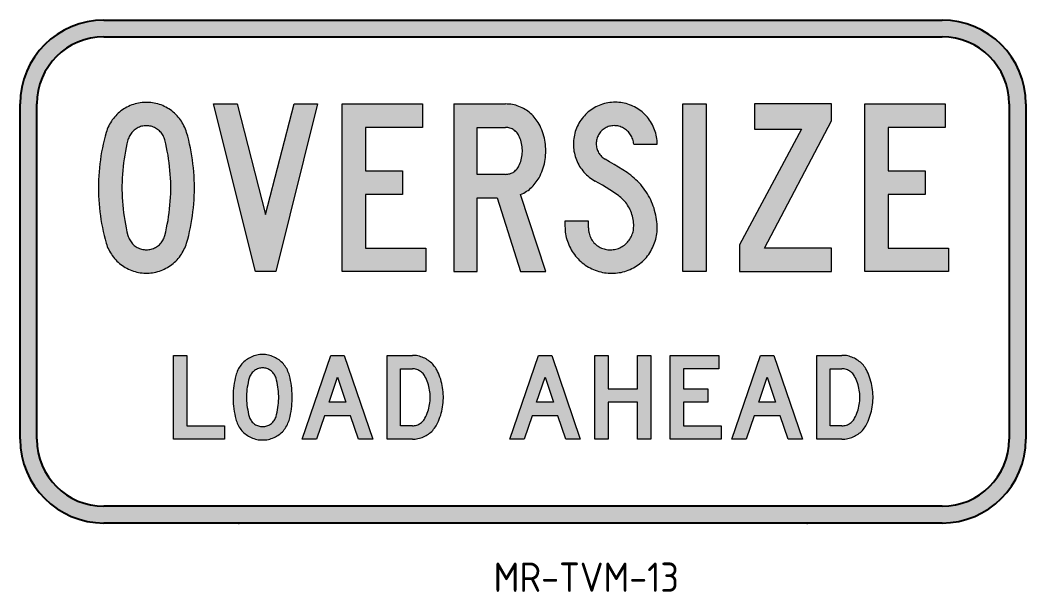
# Model space of a CAD drawing. Extents: x 121 to 241, y 126 to 194.
import ezdxf

# ---------------------------------------------------------------- set-up
doc = ezdxf.new("R2010")
doc.units = 0
doc.header["$LTSCALE"] = 12
doc.header["$MEASUREMENT"] = 0
doc.header["$PDSIZE"] = 4
doc.layers.get('0').update_dxf_attribs({"linetype": 'CONTINUOUS'})
for name, color, linetype in [('L25', 1, 'CONTINUOUS'), ('L35', 3, 'CONTINUOUS'), ('T25', 1, 'CONTINUOUS')]:
    doc.layers.add(name, color=color, linetype=linetype)
doc.styles.add('ISO', font='iso')

msp = doc.modelspace()

# ---------------------------------------------------------------- hatches: boundary and pattern name
at = {"layer": 'L25'}
h = msp.add_hatch(color=256, dxfattribs=at)
edge = h.paths.add_edge_path(flags=16)
edge.add_arc((130.54, 144.12), 8, 180, 270)
edge.add_line((130.54, 136.12), (230.54, 136.12))
edge.add_arc((230.54, 144.12), 8, 270, 360)
edge.add_line((238.54, 144.12), (238.54, 184.12))
edge.add_arc((230.54, 184.12), 8, 0, 90)
edge.add_line((230.54, 192.12), (130.54, 192.12))
edge.add_arc((130.54, 184.12), 8, 90, 180)
edge.add_line((122.54, 184.12), (122.54, 144.12))
edge = h.paths.add_edge_path()
edge.add_arc((130.54, 144.12), 10, 180, 270)
edge.add_line((130.54, 134.12), (230.54, 134.12))
edge.add_arc((230.54, 144.12), 10, 270, 360)
edge.add_line((240.54, 144.12), (240.54, 184.12))
edge.add_arc((230.54, 184.12), 10, 0, 90)
edge.add_line((230.54, 194.12), (130.54, 194.12))
edge.add_arc((130.54, 184.12), 10, 90, 180)
edge.add_line((120.54, 184.12), (120.54, 144.12))
h = msp.add_hatch(color=256, dxfattribs=at)
h.paths.add_polyline_path([(137.8, 168.42), (137.91, 168.87), (138.01, 169.32), (138.1, 169.77), (138.19, 170.23), (138.26, 170.68), (138.32, 171.13), (138.38, 171.59), (138.42, 172.05), (138.46, 172.51), (138.49, 172.97), (138.51, 173.43), (138.52, 173.89), (138.52, 174.36), (138.51, 174.82), (138.49, 175.28), (138.46, 175.74), (138.42, 176.19), (138.38, 176.65), (138.32, 177.11), (138.26, 177.57), (138.19, 178.02), (138.1, 178.47), (138.01, 178.93), (137.91, 179.37), (137.8, 179.82), (137.76, 179.96), (137.71, 180.09), (137.66, 180.22), (137.59, 180.35), (137.51, 180.47), (137.44, 180.59), (137.35, 180.7), (137.25, 180.81), (137.15, 180.91), (137.05, 181), (136.93, 181.09), (136.81, 181.17), (136.69, 181.24), (136.57, 181.31), (136.44, 181.36), (136.3, 181.41), (136.17, 181.45), (136.03, 181.48), (135.89, 181.5), (135.74, 181.51), (135.6, 181.52), (135.46, 181.51), (135.32, 181.5), (135.18, 181.48), (135.04, 181.45), (134.9, 181.41), (134.77, 181.36), (134.64, 181.31), (134.51, 181.24), (134.39, 181.17), (134.27, 181.09), (134.16, 181), (134.05, 180.91), (133.95, 180.81), (133.86, 180.7), (133.77, 180.59), (133.69, 180.47), (133.62, 180.35), (133.55, 180.22), (133.49, 180.09), (133.44, 179.96), (133.4, 179.82), (133.29, 179.37), (133.2, 178.93), (133.1, 178.47), (133.02, 178.02), (132.94, 177.57), (132.88, 177.11), (132.83, 176.65), (132.78, 176.19), (132.74, 175.74), (132.72, 175.28), (132.7, 174.82), (132.69, 174.36), (132.69, 173.89), (132.7, 173.43), (132.72, 172.97), (132.74, 172.51), (132.78, 172.05), (132.83, 171.59), (132.88, 171.13), (132.94, 170.68), (133.02, 170.23), (133.1, 169.77), (133.2, 169.32), (133.29, 168.87), (133.4, 168.42), (133.44, 168.29), (133.49, 168.15), (133.55, 168.02), (133.62, 167.9), (133.69, 167.78), (133.77, 167.66), (133.86, 167.54), (133.95, 167.44), (134.05, 167.33), (134.16, 167.24), (134.27, 167.16), (134.39, 167.07), (134.51, 167), (134.64, 166.94), (134.77, 166.89), (134.9, 166.84), (135.04, 166.8), (135.18, 166.76), (135.32, 166.74), (135.46, 166.73), (135.6, 166.72), (135.74, 166.73), (135.89, 166.74), (136.03, 166.76), (136.17, 166.8), (136.3, 166.84), (136.44, 166.89), (136.57, 166.94), (136.69, 167), (136.81, 167.07), (136.93, 167.16), (137.05, 167.24), (137.15, 167.33), (137.25, 167.44), (137.35, 167.54), (137.44, 167.66), (137.51, 167.78), (137.59, 167.9), (137.66, 168.02), (137.71, 168.15), (137.76, 168.29)], flags=16)
h.paths.add_polyline_path([(140.4, 167.52), (140.53, 167.98), (140.65, 168.44), (140.76, 168.91), (140.85, 169.38), (140.94, 169.84), (141.03, 170.32), (141.1, 170.79), (141.16, 171.26), (141.22, 171.74), (141.25, 172.22), (141.29, 172.69), (141.31, 173.17), (141.33, 173.64), (141.33, 174.12), (141.33, 174.6), (141.31, 175.08), (141.29, 175.56), (141.25, 176.03), (141.22, 176.51), (141.16, 176.98), (141.1, 177.46), (141.03, 177.93), (140.94, 178.4), (140.85, 178.87), (140.76, 179.34), (140.65, 179.8), (140.53, 180.26), (140.4, 180.72), (140.33, 180.92), (140.26, 181.12), (140.19, 181.31), (140.09, 181.51), (140, 181.7), (139.89, 181.88), (139.78, 182.06), (139.66, 182.23), (139.54, 182.4), (139.4, 182.56), (139.26, 182.72), (139.12, 182.87), (138.96, 183.01), (138.8, 183.15), (138.64, 183.28), (138.47, 183.41), (138.29, 183.52), (138.12, 183.63), (137.93, 183.74), (137.74, 183.83), (137.55, 183.92), (137.35, 184), (137.16, 184.06), (136.96, 184.13), (136.75, 184.18), (136.54, 184.22), (136.33, 184.26), (136.13, 184.28), (135.92, 184.3), (135.7, 184.31), (135.5, 184.31), (135.28, 184.3), (135.08, 184.28), (134.87, 184.26), (134.66, 184.22), (134.45, 184.18), (134.25, 184.13), (134.05, 184.06), (133.85, 184), (133.66, 183.92), (133.46, 183.83), (133.27, 183.74), (133.09, 183.63), (132.91, 183.52), (132.74, 183.41), (132.57, 183.28), (132.4, 183.15), (132.24, 183.01), (132.09, 182.87), (131.94, 182.72), (131.8, 182.56), (131.67, 182.4), (131.54, 182.23), (131.43, 182.06), (131.31, 181.88), (131.21, 181.7), (131.11, 181.51), (131.02, 181.31), (130.94, 181.12), (130.87, 180.92), (130.8, 180.72), (130.68, 180.26), (130.56, 179.8), (130.45, 179.34), (130.35, 178.87), (130.26, 178.4), (130.18, 177.93), (130.11, 177.46), (130.04, 176.98), (129.99, 176.51), (129.95, 176.03), (129.92, 175.56), (129.89, 175.08), (129.88, 174.6), (129.87, 174.12), (129.88, 173.64), (129.89, 173.17), (129.92, 172.69), (129.95, 172.22), (129.99, 171.74), (130.04, 171.26), (130.11, 170.79), (130.18, 170.32), (130.26, 169.84), (130.35, 169.38), (130.45, 168.91), (130.56, 168.44), (130.68, 167.98), (130.8, 167.52), (130.87, 167.32), (130.94, 167.13), (131.02, 166.93), (131.11, 166.74), (131.21, 166.55), (131.31, 166.37), (131.43, 166.19), (131.54, 166.02), (131.67, 165.85), (131.8, 165.68), (131.94, 165.53), (132.09, 165.38), (132.24, 165.23), (132.4, 165.09), (132.57, 164.96), (132.74, 164.84), (132.91, 164.72), (133.09, 164.61), (133.27, 164.51), (133.46, 164.42), (133.66, 164.33), (133.85, 164.25), (134.05, 164.18), (134.25, 164.12), (134.45, 164.07), (134.66, 164.02), (134.87, 163.99), (135.08, 163.96), (135.28, 163.94), (135.5, 163.93), (135.7, 163.93), (135.92, 163.94), (136.13, 163.96), (136.33, 163.99), (136.54, 164.02), (136.75, 164.07), (136.96, 164.12), (137.16, 164.18), (137.35, 164.25), (137.55, 164.33), (137.74, 164.42), (137.93, 164.51), (138.12, 164.61), (138.29, 164.72), (138.47, 164.84), (138.64, 164.96), (138.8, 165.09), (138.96, 165.23), (139.12, 165.38), (139.26, 165.53), (139.4, 165.68), (139.54, 165.85), (139.66, 166.02), (139.78, 166.19), (139.89, 166.37), (140, 166.55), (140.09, 166.74), (140.19, 166.93), (140.26, 167.13), (140.33, 167.32)])
h.paths.add_polyline_path([(148.63, 164.12), (143.63, 184.12), (146.43, 184.12), (149.83, 170.92), (153.22, 184.12), (156.02, 184.12), (151.03, 164.12)])
h.paths.add_polyline_path([(158.95, 164.12), (158.95, 184.12), (168.54, 184.12), (168.54, 181.32), (161.75, 181.32), (161.75, 176.12), (166.15, 176.12), (166.15, 173.33), (161.75, 173.33), (161.75, 166.93), (168.95, 166.93), (168.95, 164.12)])
h.paths.add_polyline_path([(199.61, 164.12), (199.61, 184.12), (202.41, 184.12), (202.41, 164.12)])
h.paths.add_polyline_path([(206.37, 164.12), (217.36, 164.12), (217.36, 166.93), (209.36, 166.93), (217.36, 182.12), (217.36, 184.12), (208.17, 184.12), (208.17, 181.12), (213.76, 181.12), (206.37, 167.32)])
h.paths.add_polyline_path([(221.32, 164.12), (221.32, 184.12), (230.91, 184.12), (230.91, 181.32), (224.11, 181.32), (224.11, 176.12), (228.51, 176.12), (228.51, 173.33), (224.11, 173.33), (224.11, 166.93), (231.31, 166.93), (231.31, 164.12)])
h.paths.add_polyline_path([(180.26, 173.33), (180.44, 173.4), (180.62, 173.49), (180.8, 173.59), (180.97, 173.7), (181.14, 173.81), (181.3, 173.93), (181.45, 174.06), (181.6, 174.2), (181.74, 174.34), (181.88, 174.49), (182.01, 174.65), (182.13, 174.81), (182.25, 174.97), (182.35, 175.15), (182.46, 175.32), (182.57, 175.55), (182.68, 175.78), (182.78, 176.02), (182.87, 176.26), (182.95, 176.5), (183.02, 176.75), (183.09, 176.99), (183.14, 177.25), (183.18, 177.5), (183.22, 177.75), (183.24, 178.01), (183.26, 178.27), (183.26, 178.52), (183.26, 178.78), (183.24, 179.04), (183.22, 179.29), (183.18, 179.54), (183.14, 179.8), (183.09, 180.05), (183.02, 180.29), (182.95, 180.54), (182.87, 180.79), (182.78, 181.03), (182.68, 181.26), (182.57, 181.49), (182.46, 181.72), (182.35, 181.9), (182.24, 182.07), (182.13, 182.24), (182.01, 182.4), (181.87, 182.56), (181.74, 182.71), (181.6, 182.86), (181.45, 182.99), (181.29, 183.12), (181.13, 183.24), (180.96, 183.36), (180.79, 183.47), (180.61, 183.58), (180.43, 183.67), (180.24, 183.75), (180.05, 183.83), (179.86, 183.89), (179.67, 183.96), (179.47, 184), (179.27, 184.05), (179.07, 184.08), (178.87, 184.1), (178.67, 184.11), (178.46, 184.12), (172.27, 184.12), (172.27, 164.12), (175.06, 164.12), (175.06, 172.92), (177.46, 172.92), (180.26, 164.12), (183.26, 164.12)])
h.paths.add_polyline_path([(178.46, 175.72), (175.06, 175.72), (175.06, 181.32), (178.46, 181.32), (178.59, 181.32), (178.72, 181.3), (178.85, 181.27), (178.98, 181.24), (179.11, 181.2), (179.23, 181.14), (179.35, 181.09), (179.46, 181.01), (179.56, 180.94), (179.66, 180.85), (179.75, 180.76), (179.85, 180.66), (179.92, 180.55), (179.99, 180.44), (180.06, 180.32), (180.14, 180.15), (180.21, 179.96), (180.27, 179.78), (180.33, 179.59), (180.38, 179.4), (180.41, 179.21), (180.44, 179.01), (180.45, 178.82), (180.47, 178.62), (180.47, 178.42), (180.45, 178.23), (180.44, 178.03), (180.41, 177.84), (180.38, 177.65), (180.33, 177.46), (180.27, 177.27), (180.21, 177.09), (180.14, 176.9), (180.06, 176.72), (179.99, 176.61), (179.92, 176.5), (179.85, 176.39), (179.75, 176.29), (179.66, 176.2), (179.56, 176.11), (179.46, 176.03), (179.35, 175.96), (179.23, 175.9), (179.11, 175.85), (178.98, 175.8), (178.85, 175.77), (178.72, 175.74), (178.59, 175.73)], flags=16)
h.paths.add_polyline_path([(188.35, 169.32), (188.35, 170.12), (185.55, 170.12), (185.55, 169.53), (185.56, 169.3), (185.57, 169.07), (185.59, 168.84), (185.62, 168.62), (185.66, 168.4), (185.71, 168.18), (185.77, 167.96), (185.84, 167.74), (185.91, 167.54), (185.99, 167.32), (186.09, 167.11), (186.19, 166.91), (186.3, 166.72), (186.41, 166.52), (186.54, 166.34), (186.67, 166.15), (186.81, 165.97), (186.95, 165.8), (187.11, 165.64), (187.26, 165.47), (187.43, 165.32), (187.6, 165.18), (187.78, 165.04), (187.96, 164.9), (188.15, 164.78), (188.34, 164.66), (188.55, 164.55), (188.75, 164.46), (188.95, 164.36), (189.16, 164.28), (189.38, 164.2), (189.59, 164.14), (189.81, 164.08), (190.03, 164.03), (190.25, 163.99), (190.47, 163.96), (190.7, 163.94), (190.93, 163.92), (191.15, 163.92), (191.37, 163.93), (191.59, 163.94), (191.81, 163.96), (192.03, 164), (192.25, 164.03), (192.47, 164.09), (192.68, 164.14), (192.9, 164.22), (193.1, 164.29), (193.31, 164.38), (193.51, 164.47), (193.71, 164.57), (193.91, 164.68), (194.1, 164.8), (194.28, 164.92), (194.46, 165.05), (194.63, 165.19), (194.8, 165.34), (194.96, 165.49), (195.11, 165.66), (195.26, 165.82), (195.4, 165.99), (195.54, 166.17), (195.66, 166.36), (195.78, 166.54), (195.89, 166.74), (195.99, 166.94), (196.09, 167.14), (196.17, 167.34), (196.25, 167.55), (196.32, 167.76), (196.38, 167.98), (196.43, 168.2), (196.47, 168.41), (196.5, 168.63), (196.53, 168.86), (196.54, 169.08), (196.55, 169.3), (196.55, 169.53), (196.53, 169.8), (196.51, 170.06), (196.48, 170.34), (196.44, 170.61), (196.38, 170.87), (196.32, 171.14), (196.25, 171.41), (196.18, 171.67), (196.09, 171.92), (196, 172.18), (195.89, 172.43), (195.78, 172.68), (195.66, 172.92), (195.53, 173.16), (195.39, 173.4), (195.24, 173.63), (195.09, 173.85), (194.93, 174.07), (194.76, 174.28), (194.58, 174.49), (194.4, 174.7), (194.21, 174.89), (194.02, 175.08), (193.82, 175.26), (193.61, 175.44), (193.4, 175.61), (193.18, 175.77), (192.95, 175.93), (192.44, 176.26), (191.92, 176.58), (191.4, 176.9), (190.88, 177.22), (190.35, 177.52), (190.23, 177.6), (190.12, 177.68), (190, 177.77), (189.9, 177.86), (189.81, 177.96), (189.72, 178.07), (189.64, 178.19), (189.56, 178.3), (189.49, 178.43), (189.43, 178.56), (189.39, 178.69), (189.34, 178.82), (189.31, 178.96), (189.29, 179.1), (189.27, 179.24), (189.27, 179.37), (189.27, 179.52), (189.29, 179.65), (189.31, 179.8), (189.34, 179.93), (189.38, 180.07), (189.43, 180.2), (189.49, 180.33), (189.55, 180.45), (189.63, 180.57), (189.71, 180.68), (189.8, 180.79), (189.89, 180.9), (190, 180.99), (190.1, 181.08), (190.22, 181.16), (190.34, 181.24), (190.46, 181.31), (190.59, 181.36), (190.72, 181.41), (190.85, 181.46), (190.99, 181.48), (191.13, 181.51), (191.27, 181.52), (191.41, 181.53), (191.55, 181.52), (191.7, 181.51), (191.84, 181.49), (191.99, 181.46), (192.12, 181.41), (192.27, 181.36), (192.4, 181.3), (192.53, 181.24), (192.66, 181.16), (192.78, 181.08), (192.9, 180.99), (193.01, 180.89), (193.12, 180.79), (193.21, 180.67), (193.3, 180.55), (193.38, 180.44), (193.46, 180.31), (193.53, 180.18), (193.58, 180.04), (193.64, 179.9), (193.67, 179.76), (193.71, 179.61), (193.73, 179.47), (193.75, 179.32), (196.55, 179.32), (196.54, 179.54), (196.53, 179.76), (196.51, 179.98), (196.48, 180.19), (196.43, 180.41), (196.38, 180.62), (196.32, 180.83), (196.25, 181.03), (196.17, 181.24), (196.09, 181.44), (195.99, 181.64), (195.89, 181.83), (195.77, 182.01), (195.65, 182.19), (195.52, 182.37), (195.39, 182.54), (195.24, 182.71), (195.09, 182.86), (194.93, 183.02), (194.77, 183.16), (194.6, 183.3), (194.42, 183.43), (194.24, 183.55), (194.05, 183.66), (193.86, 183.76), (193.66, 183.86), (193.47, 183.95), (193.26, 184.03), (193.05, 184.09), (192.84, 184.16), (192.63, 184.21), (192.42, 184.25), (192.2, 184.28), (191.98, 184.3), (191.77, 184.32), (191.55, 184.32), (191.33, 184.32), (191.11, 184.3), (190.89, 184.28), (190.68, 184.25), (190.47, 184.21), (190.25, 184.16), (190.04, 184.09), (189.84, 184.03), (189.64, 183.95), (189.43, 183.86), (189.24, 183.76), (189.05, 183.66), (188.86, 183.55), (188.68, 183.43), (188.5, 183.3), (188.33, 183.16), (188.16, 183.02), (188.01, 182.86), (187.86, 182.71), (187.72, 182.54), (187.58, 182.37), (187.45, 182.19), (187.33, 182.01), (187.22, 181.83), (187.11, 181.64), (187.02, 181.44), (186.93, 181.24), (186.85, 181.03), (186.78, 180.83), (186.72, 180.62), (186.67, 180.41), (186.63, 180.19), (186.59, 179.98), (186.57, 179.76), (186.56, 179.54), (186.56, 179.32), (186.56, 179.11), (186.57, 178.89), (186.59, 178.68), (186.62, 178.47), (186.67, 178.26), (186.71, 178.05), (186.77, 177.84), (186.84, 177.64), (186.91, 177.44), (187, 177.24), (187.09, 177.05), (187.19, 176.86), (187.3, 176.67), (187.42, 176.5), (187.54, 176.32), (187.68, 176.15), (187.81, 175.98), (187.96, 175.83), (188.11, 175.68), (188.27, 175.54), (188.44, 175.39), (188.6, 175.26), (188.79, 175.15), (188.97, 175.03), (189.15, 174.92), (189.6, 174.67), (190.03, 174.41), (190.47, 174.15), (190.9, 173.88), (191.33, 173.6), (191.75, 173.33), (191.92, 173.2), (192.07, 173.08), (192.23, 172.95), (192.38, 172.81), (192.52, 172.66), (192.66, 172.51), (192.79, 172.36), (192.91, 172.19), (193.02, 172.03), (193.13, 171.85), (193.23, 171.67), (193.32, 171.49), (193.4, 171.31), (193.47, 171.11), (193.54, 170.93), (193.6, 170.73), (193.64, 170.53), (193.68, 170.33), (193.71, 170.13), (193.73, 169.93), (193.75, 169.73), (193.75, 169.53), (193.74, 169.36), (193.73, 169.2), (193.71, 169.04), (193.67, 168.88), (193.64, 168.73), (193.58, 168.57), (193.53, 168.42), (193.45, 168.27), (193.38, 168.13), (193.3, 168), (193.2, 167.86), (193.1, 167.73), (193, 167.61), (192.88, 167.5), (192.77, 167.39), (192.64, 167.29), (192.51, 167.19), (192.37, 167.11), (192.23, 167.03), (192.09, 166.96), (191.94, 166.89), (191.78, 166.84), (191.63, 166.8), (191.47, 166.76), (191.31, 166.74), (191.15, 166.72), (190.99, 166.71), (190.83, 166.72), (190.67, 166.72), (190.52, 166.75), (190.36, 166.78), (190.21, 166.82), (190.06, 166.87), (189.91, 166.93), (189.76, 167), (189.62, 167.07), (189.49, 167.16), (189.36, 167.25), (189.24, 167.35), (189.12, 167.46), (189.01, 167.57), (188.91, 167.7), (188.81, 167.83), (188.73, 167.96), (188.65, 168.1), (188.58, 168.24), (188.52, 168.38), (188.47, 168.54), (188.42, 168.69), (188.39, 168.84), (188.37, 169.01), (188.36, 169.16)])
h = msp.add_hatch(color=256, dxfattribs=at)
h.paths.add_polyline_path([(184.17, 148.53), (182.17, 148.53), (183.17, 151.52)], flags=16)
h.paths.add_polyline_path([(178.97, 144.12), (182.37, 154.12), (183.97, 154.12), (187.37, 144.12), (185.67, 144.12), (184.71, 146.92), (181.62, 146.92), (180.67, 144.12)])
h.paths.add_polyline_path([(189.1, 154.12), (190.7, 154.12), (190.7, 150.13), (194.2, 150.13), (194.2, 154.12), (195.79, 154.12), (195.79, 144.12), (194.2, 144.12), (194.2, 148.53), (190.7, 148.53), (190.7, 144.12), (189.1, 144.12)])
h.paths.add_polyline_path([(198.1, 154.12), (203.9, 154.12), (203.9, 152.53), (199.7, 152.53), (199.7, 150.13), (202.6, 150.13), (202.6, 148.53), (199.7, 148.53), (199.7, 145.72), (204.2, 145.72), (204.2, 144.12), (198.1, 144.12)])
h.paths.add_polyline_path([(210.67, 148.53), (208.67, 148.53), (209.67, 151.52)], flags=16)
h.paths.add_polyline_path([(205.47, 144.12), (208.87, 154.12), (210.47, 154.12), (213.87, 144.12), (212.17, 144.12), (211.22, 146.92), (208.13, 146.92), (207.17, 144.12)])
h.paths.add_polyline_path([(138.82, 154.12), (140.41, 154.12), (140.41, 145.72), (144.91, 145.72), (144.91, 144.12), (138.82, 144.12)])
h.paths.add_polyline_path([(159.4, 148.53), (157.41, 148.53), (158.4, 151.52)], flags=16)
h.paths.add_polyline_path([(154.21, 144.12), (157.61, 154.12), (159.21, 154.12), (162.61, 144.12), (160.91, 144.12), (159.95, 146.92), (156.86, 146.92), (155.91, 144.12)])
h.paths.add_polyline_path([(218.6, 145.72), (217.2, 145.72), (217.2, 152.53), (218.6, 152.53), (218.73, 152.52), (218.86, 152.5), (218.99, 152.48), (219.12, 152.44), (219.25, 152.4), (219.36, 152.34), (219.48, 152.28), (219.59, 152.21), (219.69, 152.13), (219.79, 152.04), (219.88, 151.95), (219.96, 151.85), (220.04, 151.73), (220.1, 151.62), (220.21, 151.43), (220.3, 151.24), (220.37, 151.03), (220.45, 150.83), (220.52, 150.62), (220.57, 150.41), (220.62, 150.2), (220.66, 149.99), (220.69, 149.77), (220.72, 149.56), (220.73, 149.34), (220.73, 149.12), (220.73, 148.91), (220.72, 148.69), (220.69, 148.47), (220.66, 148.26), (220.62, 148.05), (220.57, 147.83), (220.52, 147.62), (220.45, 147.42), (220.37, 147.22), (220.3, 147.01), (220.21, 146.82), (220.1, 146.63), (220.04, 146.51), (219.96, 146.41), (219.88, 146.3), (219.79, 146.2), (219.69, 146.12), (219.59, 146.04), (219.48, 145.96), (219.36, 145.91), (219.25, 145.85), (219.12, 145.8), (218.99, 145.77), (218.86, 145.74), (218.73, 145.73)], flags=16)
h.paths.add_polyline_path([(218.6, 144.12), (215.61, 144.12), (215.61, 154.12), (218.6, 154.12), (218.77, 154.12), (218.95, 154.11), (219.12, 154.09), (219.28, 154.06), (219.45, 154.02), (219.61, 153.97), (219.77, 153.91), (219.93, 153.85), (220.08, 153.78), (220.23, 153.7), (220.38, 153.61), (220.52, 153.52), (220.66, 153.41), (220.79, 153.3), (220.91, 153.19), (221.04, 153.07), (221.15, 152.94), (221.25, 152.8), (221.35, 152.67), (221.44, 152.53), (221.53, 152.38), (221.6, 152.22), (221.71, 151.99), (221.81, 151.75), (221.9, 151.51), (221.98, 151.27), (222.05, 151.02), (222.12, 150.78), (222.17, 150.52), (222.22, 150.28), (222.25, 150.02), (222.28, 149.76), (222.3, 149.51), (222.31, 149.25), (222.31, 149), (222.3, 148.74), (222.28, 148.49), (222.25, 148.23), (222.22, 147.97), (222.17, 147.72), (222.12, 147.47), (222.05, 147.22), (221.98, 146.98), (221.9, 146.74), (221.81, 146.5), (221.71, 146.26), (221.6, 146.02), (221.53, 145.87), (221.44, 145.72), (221.35, 145.58), (221.25, 145.44), (221.15, 145.31), (221.04, 145.18), (220.91, 145.06), (220.79, 144.94), (220.66, 144.84), (220.52, 144.73), (220.38, 144.64), (220.23, 144.55), (220.08, 144.47), (219.93, 144.4), (219.77, 144.34), (219.61, 144.28), (219.45, 144.23), (219.28, 144.19), (219.12, 144.16), (218.95, 144.14), (218.77, 144.13)])
h.paths.add_polyline_path([(149.47, 152.62), (149.35, 152.62), (149.22, 152.6), (149.09, 152.58), (148.98, 152.55), (148.85, 152.51), (148.74, 152.45), (148.63, 152.39), (148.52, 152.32), (148.43, 152.25), (148.33, 152.17), (148.24, 152.08), (148.16, 151.98), (148.09, 151.88), (148.02, 151.77), (147.96, 151.66), (147.91, 151.54), (147.87, 151.42), (147.8, 151.16), (147.74, 150.89), (147.69, 150.63), (147.64, 150.35), (147.6, 150.08), (147.58, 149.81), (147.56, 149.54), (147.55, 149.26), (147.55, 148.99), (147.56, 148.71), (147.58, 148.44), (147.6, 148.17), (147.64, 147.9), (147.69, 147.62), (147.74, 147.36), (147.8, 147.09), (147.87, 146.83), (147.91, 146.7), (147.96, 146.59), (148.02, 146.48), (148.09, 146.37), (148.16, 146.27), (148.24, 146.17), (148.33, 146.08), (148.43, 146), (148.52, 145.93), (148.63, 145.85), (148.74, 145.8), (148.85, 145.74), (148.98, 145.7), (149.09, 145.67), (149.22, 145.65), (149.35, 145.63), (149.47, 145.62), (149.6, 145.63), (149.72, 145.65), (149.85, 145.67), (149.97, 145.7), (150.09, 145.74), (150.2, 145.8), (150.31, 145.85), (150.42, 145.93), (150.52, 146), (150.61, 146.08), (150.7, 146.17), (150.79, 146.27), (150.86, 146.37), (150.92, 146.48), (150.98, 146.59), (151.03, 146.7), (151.07, 146.83), (151.14, 147.09), (151.21, 147.36), (151.26, 147.62), (151.3, 147.9), (151.34, 148.17), (151.37, 148.44), (151.38, 148.71), (151.4, 148.99), (151.4, 149.26), (151.38, 149.54), (151.37, 149.81), (151.34, 150.08), (151.3, 150.35), (151.26, 150.63), (151.21, 150.89), (151.14, 151.16), (151.07, 151.42), (151.03, 151.54), (150.98, 151.66), (150.92, 151.77), (150.86, 151.88), (150.79, 151.98), (150.7, 152.08), (150.61, 152.17), (150.52, 152.25), (150.42, 152.32), (150.31, 152.39), (150.2, 152.45), (150.09, 152.51), (149.97, 152.55), (149.85, 152.58), (149.72, 152.6), (149.6, 152.62)], flags=16)
h.paths.add_polyline_path([(149.47, 154.22), (149.29, 154.22), (149.12, 154.21), (148.95, 154.19), (148.78, 154.15), (148.61, 154.11), (148.44, 154.06), (148.28, 154), (148.11, 153.93), (147.95, 153.85), (147.8, 153.77), (147.65, 153.68), (147.51, 153.58), (147.37, 153.47), (147.24, 153.36), (147.12, 153.24), (146.99, 153.11), (146.88, 152.97), (146.78, 152.83), (146.68, 152.69), (146.59, 152.54), (146.51, 152.38), (146.44, 152.22), (146.38, 152.06), (146.32, 151.89), (146.27, 151.72), (146.2, 151.42), (146.14, 151.12), (146.09, 150.81), (146.04, 150.51), (146, 150.2), (145.97, 149.89), (145.96, 149.59), (145.95, 149.28), (145.95, 148.97), (145.96, 148.66), (145.97, 148.35), (146, 148.05), (146.04, 147.73), (146.09, 147.43), (146.14, 147.12), (146.2, 146.83), (146.27, 146.52), (146.32, 146.35), (146.38, 146.19), (146.44, 146.02), (146.51, 145.87), (146.59, 145.71), (146.68, 145.56), (146.78, 145.41), (146.88, 145.28), (146.99, 145.14), (147.12, 145.01), (147.24, 144.89), (147.37, 144.77), (147.51, 144.67), (147.65, 144.56), (147.8, 144.47), (147.95, 144.39), (148.11, 144.31), (148.28, 144.25), (148.44, 144.19), (148.61, 144.14), (148.78, 144.1), (148.95, 144.06), (149.12, 144.04), (149.29, 144.03), (149.47, 144.03), (149.64, 144.03), (149.82, 144.04), (149.99, 144.06), (150.16, 144.1), (150.34, 144.14), (150.51, 144.19), (150.67, 144.25), (150.83, 144.31), (150.99, 144.39), (151.14, 144.47), (151.29, 144.56), (151.43, 144.67), (151.57, 144.77), (151.7, 144.89), (151.83, 145.01), (151.95, 145.14), (152.06, 145.28), (152.17, 145.41), (152.26, 145.56), (152.35, 145.71), (152.43, 145.87), (152.5, 146.02), (152.57, 146.19), (152.62, 146.35), (152.67, 146.52), (152.74, 146.83), (152.8, 147.12), (152.86, 147.43), (152.91, 147.73), (152.94, 148.05), (152.96, 148.35), (152.98, 148.66), (153, 148.97), (153, 149.28), (152.98, 149.59), (152.96, 149.89), (152.94, 150.2), (152.91, 150.51), (152.86, 150.81), (152.8, 151.12), (152.74, 151.42), (152.67, 151.72), (152.62, 151.89), (152.57, 152.06), (152.5, 152.22), (152.43, 152.38), (152.35, 152.54), (152.26, 152.69), (152.17, 152.83), (152.06, 152.97), (151.95, 153.11), (151.83, 153.24), (151.7, 153.36), (151.57, 153.47), (151.43, 153.58), (151.29, 153.68), (151.14, 153.77), (150.99, 153.85), (150.83, 153.93), (150.67, 154), (150.51, 154.06), (150.34, 154.11), (150.16, 154.15), (149.99, 154.19), (149.82, 154.21), (149.64, 154.22)])
h.paths.add_polyline_path([(167.34, 145.72), (165.94, 145.72), (165.94, 152.53), (167.34, 152.53), (167.47, 152.52), (167.6, 152.5), (167.73, 152.48), (167.86, 152.44), (167.98, 152.4), (168.1, 152.34), (168.21, 152.28), (168.32, 152.21), (168.43, 152.13), (168.52, 152.04), (168.62, 151.95), (168.69, 151.85), (168.77, 151.73), (168.84, 151.62), (168.93, 151.43), (169.02, 151.24), (169.11, 151.03), (169.19, 150.83), (169.25, 150.62), (169.31, 150.41), (169.35, 150.2), (169.39, 149.99), (169.43, 149.77), (169.45, 149.56), (169.46, 149.34), (169.46, 149.12), (169.46, 148.91), (169.45, 148.69), (169.43, 148.47), (169.39, 148.26), (169.35, 148.05), (169.31, 147.83), (169.25, 147.62), (169.19, 147.42), (169.11, 147.22), (169.02, 147.01), (168.93, 146.82), (168.84, 146.63), (168.77, 146.51), (168.69, 146.41), (168.62, 146.3), (168.52, 146.2), (168.43, 146.12), (168.32, 146.04), (168.21, 145.96), (168.1, 145.91), (167.98, 145.85), (167.86, 145.8), (167.73, 145.77), (167.6, 145.74), (167.47, 145.73)], flags=16)
h.paths.add_polyline_path([(167.34, 144.12), (164.34, 144.12), (164.34, 154.12), (167.34, 154.12), (167.51, 154.12), (167.68, 154.11), (167.85, 154.09), (168.01, 154.06), (168.18, 154.02), (168.34, 153.97), (168.51, 153.91), (168.66, 153.85), (168.82, 153.78), (168.97, 153.7), (169.11, 153.61), (169.26, 153.52), (169.39, 153.41), (169.52, 153.3), (169.65, 153.19), (169.77, 153.07), (169.88, 152.94), (169.98, 152.8), (170.09, 152.67), (170.18, 152.53), (170.26, 152.38), (170.33, 152.22), (170.44, 151.99), (170.54, 151.75), (170.63, 151.51), (170.72, 151.27), (170.79, 151.02), (170.85, 150.78), (170.9, 150.52), (170.95, 150.28), (170.99, 150.02), (171.01, 149.76), (171.03, 149.51), (171.04, 149.25), (171.04, 149), (171.03, 148.74), (171.01, 148.49), (170.99, 148.23), (170.95, 147.97), (170.9, 147.72), (170.85, 147.47), (170.79, 147.22), (170.72, 146.98), (170.63, 146.74), (170.54, 146.5), (170.44, 146.26), (170.33, 146.02), (170.26, 145.87), (170.18, 145.72), (170.09, 145.58), (169.98, 145.44), (169.88, 145.31), (169.77, 145.18), (169.65, 145.06), (169.52, 144.94), (169.39, 144.84), (169.26, 144.73), (169.11, 144.64), (168.97, 144.55), (168.82, 144.47), (168.66, 144.4), (168.51, 144.34), (168.34, 144.28), (168.18, 144.23), (168.01, 144.19), (167.85, 144.16), (167.68, 144.14), (167.51, 144.13)])

# ---------------------------------------------------------------- linework, layer by layer
at = {"color": 3, "lineweight": 0}
for points in [[(140.4, 167.52), (140.53, 167.98), (140.65, 168.44), (140.76, 168.91), (140.85, 169.38), (140.94, 169.84), (141.03, 170.32), (141.1, 170.79), (141.16, 171.26), (141.22, 171.74), (141.25, 172.22), (141.29, 172.69), (141.31, 173.17), (141.33, 173.64), (141.33, 174.12), (141.33, 174.6), (141.31, 175.08), (141.29, 175.56), (141.25, 176.03), (141.22, 176.51), (141.16, 176.98), (141.1, 177.46), (141.03, 177.93), (140.94, 178.4), (140.85, 178.87), (140.76, 179.34), (140.65, 179.8), (140.53, 180.26), (140.4, 180.72), (140.33, 180.92), (140.26, 181.12), (140.19, 181.31), (140.09, 181.51), (140, 181.7), (139.89, 181.88), (139.78, 182.06), (139.66, 182.23), (139.54, 182.4), (139.4, 182.56), (139.26, 182.72), (139.12, 182.87), (138.96, 183.01), (138.8, 183.15), (138.64, 183.28), (138.47, 183.41), (138.29, 183.52), (138.12, 183.63), (137.93, 183.74), (137.74, 183.83), (137.55, 183.92), (137.35, 184), (137.16, 184.06), (136.96, 184.13), (136.75, 184.18), (136.54, 184.22), (136.33, 184.26), (136.13, 184.28), (135.92, 184.3), (135.7, 184.31), (135.5, 184.31), (135.28, 184.3), (135.08, 184.28), (134.87, 184.26), (134.66, 184.22), (134.45, 184.18), (134.25, 184.13), (134.05, 184.06), (133.85, 184), (133.66, 183.92), (133.46, 183.83), (133.27, 183.74), (133.09, 183.63), (132.91, 183.52), (132.74, 183.41), (132.57, 183.28), (132.4, 183.15), (132.24, 183.01), (132.09, 182.87), (131.94, 182.72), (131.8, 182.56), (131.67, 182.4), (131.54, 182.23), (131.43, 182.06), (131.31, 181.88), (131.21, 181.7), (131.11, 181.51), (131.02, 181.31), (130.94, 181.12), (130.87, 180.92), (130.8, 180.72), (130.68, 180.26), (130.56, 179.8), (130.45, 179.34), (130.35, 178.87), (130.26, 178.4), (130.18, 177.93), (130.11, 177.46), (130.04, 176.98), (129.99, 176.51), (129.95, 176.03), (129.92, 175.56), (129.89, 175.08), (129.88, 174.6), (129.87, 174.12), (129.88, 173.64), (129.89, 173.17), (129.92, 172.69), (129.95, 172.22), (129.99, 171.74), (130.04, 171.26), (130.11, 170.79), (130.18, 170.32), (130.26, 169.84), (130.35, 169.38), (130.45, 168.91), (130.56, 168.44), (130.68, 167.98), (130.8, 167.52), (130.87, 167.32), (130.94, 167.13), (131.02, 166.93), (131.11, 166.74), (131.21, 166.55), (131.31, 166.37), (131.43, 166.19), (131.54, 166.02), (131.67, 165.85), (131.8, 165.68), (131.94, 165.53), (132.09, 165.38), (132.24, 165.23), (132.4, 165.09), (132.57, 164.96), (132.74, 164.84), (132.91, 164.72), (133.09, 164.61), (133.27, 164.51), (133.46, 164.42), (133.66, 164.33), (133.85, 164.25), (134.05, 164.18), (134.25, 164.12), (134.45, 164.07), (134.66, 164.02), (134.87, 163.99), (135.08, 163.96), (135.28, 163.94), (135.5, 163.93), (135.7, 163.93), (135.92, 163.94), (136.13, 163.96), (136.33, 163.99), (136.54, 164.02), (136.75, 164.07), (136.96, 164.12), (137.16, 164.18), (137.35, 164.25), (137.55, 164.33), (137.74, 164.42), (137.93, 164.51), (138.12, 164.61), (138.29, 164.72), (138.47, 164.84), (138.64, 164.96), (138.8, 165.09), (138.96, 165.23), (139.12, 165.38), (139.26, 165.53), (139.4, 165.68), (139.54, 165.85), (139.66, 166.02), (139.78, 166.19), (139.89, 166.37), (140, 166.55), (140.09, 166.74), (140.19, 166.93), (140.26, 167.13), (140.33, 167.32), (140.4, 167.52), (140.4, 167.52)], [(148.63, 164.12), (143.63, 184.12), (146.43, 184.12), (149.83, 170.92), (153.22, 184.12), (156.02, 184.12), (151.03, 164.12), (148.63, 164.12), (148.63, 164.12)], [(158.95, 164.12), (158.95, 184.12), (168.54, 184.12), (168.54, 181.32), (161.75, 181.32), (161.75, 176.12), (166.15, 176.12), (166.15, 173.33), (161.75, 173.33), (161.75, 166.93), (168.95, 166.93), (168.95, 164.12), (158.95, 164.12), (158.95, 164.12)], [(172.27, 184.12), (172.27, 164.12), (175.06, 164.12), (175.06, 172.92), (177.46, 172.92), (180.26, 164.12), (183.26, 164.12), (180.26, 173.33)], [(172.27, 184.12), (178.46, 184.12)], [(182.46, 181.72), (182.35, 181.9), (182.24, 182.07), (182.13, 182.24), (182.01, 182.4), (181.87, 182.56), (181.74, 182.71), (181.6, 182.86), (181.45, 182.99), (181.29, 183.12), (181.13, 183.24), (180.96, 183.36), (180.79, 183.47), (180.61, 183.58), (180.43, 183.67), (180.24, 183.75), (180.05, 183.83), (179.86, 183.89), (179.67, 183.96), (179.47, 184), (179.27, 184.05), (179.07, 184.08), (178.87, 184.1), (178.67, 184.11), (178.46, 184.12)], [(193.75, 179.32), (196.55, 179.32), (196.54, 179.54), (196.53, 179.76), (196.51, 179.98), (196.48, 180.19), (196.43, 180.41), (196.38, 180.62), (196.32, 180.83), (196.25, 181.03), (196.17, 181.24), (196.09, 181.44), (195.99, 181.64), (195.89, 181.83), (195.77, 182.01), (195.65, 182.19), (195.52, 182.37), (195.39, 182.54), (195.24, 182.71), (195.09, 182.86), (194.93, 183.02), (194.77, 183.16), (194.6, 183.3), (194.42, 183.43), (194.24, 183.55), (194.05, 183.66), (193.86, 183.76), (193.66, 183.86), (193.47, 183.95), (193.26, 184.03), (193.05, 184.09), (192.84, 184.16), (192.63, 184.21), (192.42, 184.25), (192.2, 184.28), (191.98, 184.3), (191.77, 184.32), (191.55, 184.32), (191.33, 184.32), (191.11, 184.3), (190.89, 184.28), (190.68, 184.25), (190.47, 184.21), (190.25, 184.16), (190.04, 184.09), (189.84, 184.03), (189.64, 183.95), (189.43, 183.86), (189.24, 183.76), (189.05, 183.66), (188.86, 183.55), (188.68, 183.43), (188.5, 183.3), (188.33, 183.16), (188.16, 183.02), (188.01, 182.86), (187.86, 182.71), (187.72, 182.54), (187.58, 182.37), (187.45, 182.19), (187.33, 182.01), (187.22, 181.83), (187.11, 181.64), (187.02, 181.44), (186.93, 181.24), (186.85, 181.03), (186.78, 180.83), (186.72, 180.62), (186.67, 180.41), (186.63, 180.19), (186.59, 179.98), (186.57, 179.76), (186.56, 179.54), (186.56, 179.32), (186.56, 179.11), (186.57, 178.89), (186.59, 178.68), (186.62, 178.47), (186.67, 178.26), (186.71, 178.05), (186.77, 177.84), (186.84, 177.64), (186.91, 177.44), (187, 177.24), (187.09, 177.05), (187.19, 176.86), (187.3, 176.67), (187.42, 176.5), (187.54, 176.32), (187.68, 176.15), (187.81, 175.98), (187.96, 175.83), (188.11, 175.68), (188.27, 175.54), (188.44, 175.39), (188.6, 175.26), (188.79, 175.15), (188.97, 175.03), (189.15, 174.92)], [(199.61, 164.12), (199.61, 184.12), (202.41, 184.12), (202.41, 164.12), (199.61, 164.12), (199.61, 164.12)], [(206.37, 164.12), (217.36, 164.12), (217.36, 166.93), (209.36, 166.93), (217.36, 182.12), (217.36, 184.12), (208.17, 184.12), (208.17, 181.12), (213.76, 181.12), (206.37, 167.32), (206.37, 164.12), (206.37, 164.12)], [(221.32, 164.12), (221.32, 184.12), (230.91, 184.12), (230.91, 181.32), (224.11, 181.32), (224.11, 176.12), (228.51, 176.12), (228.51, 173.33), (224.11, 173.33), (224.11, 166.93), (231.31, 166.93), (231.31, 164.12), (221.32, 164.12), (221.32, 164.12)], [(137.8, 168.42), (137.91, 168.87), (138.01, 169.32), (138.1, 169.77), (138.19, 170.23), (138.26, 170.68), (138.32, 171.13), (138.38, 171.59), (138.42, 172.05), (138.46, 172.51), (138.49, 172.97), (138.51, 173.43), (138.52, 173.89), (138.52, 174.36), (138.51, 174.82), (138.49, 175.28), (138.46, 175.74), (138.42, 176.19), (138.38, 176.65), (138.32, 177.11), (138.26, 177.57), (138.19, 178.02), (138.1, 178.47), (138.01, 178.93), (137.91, 179.37), (137.8, 179.82), (137.76, 179.96), (137.71, 180.09), (137.66, 180.22), (137.59, 180.35), (137.51, 180.47), (137.44, 180.59), (137.35, 180.7), (137.25, 180.81), (137.15, 180.91), (137.05, 181), (136.93, 181.09), (136.81, 181.17), (136.69, 181.24), (136.57, 181.31), (136.44, 181.36), (136.3, 181.41), (136.17, 181.45), (136.03, 181.48), (135.89, 181.5), (135.74, 181.51), (135.6, 181.52), (135.46, 181.51), (135.32, 181.5), (135.18, 181.48), (135.04, 181.45), (134.9, 181.41), (134.77, 181.36), (134.64, 181.31), (134.51, 181.24), (134.39, 181.17), (134.27, 181.09), (134.16, 181), (134.05, 180.91), (133.95, 180.81), (133.86, 180.7), (133.77, 180.59), (133.69, 180.47), (133.62, 180.35), (133.55, 180.22), (133.49, 180.09), (133.44, 179.96), (133.4, 179.82), (133.29, 179.37), (133.2, 178.93), (133.1, 178.47), (133.02, 178.02), (132.94, 177.57), (132.88, 177.11), (132.83, 176.65), (132.78, 176.19), (132.74, 175.74), (132.72, 175.28), (132.7, 174.82), (132.69, 174.36), (132.69, 173.89), (132.7, 173.43), (132.72, 172.97), (132.74, 172.51), (132.78, 172.05), (132.83, 171.59), (132.88, 171.13), (132.94, 170.68), (133.02, 170.23), (133.1, 169.77), (133.2, 169.32), (133.29, 168.87), (133.4, 168.42), (133.44, 168.29), (133.49, 168.15), (133.55, 168.02), (133.62, 167.9), (133.69, 167.78), (133.77, 167.66), (133.86, 167.54), (133.95, 167.44), (134.05, 167.33), (134.16, 167.24), (134.27, 167.16), (134.39, 167.07), (134.51, 167), (134.64, 166.94), (134.77, 166.89), (134.9, 166.84), (135.04, 166.8), (135.18, 166.76), (135.32, 166.74), (135.46, 166.73), (135.6, 166.72), (135.74, 166.73), (135.89, 166.74), (136.03, 166.76), (136.17, 166.8), (136.3, 166.84), (136.44, 166.89), (136.57, 166.94), (136.69, 167), (136.81, 167.07), (136.93, 167.16), (137.05, 167.24), (137.15, 167.33), (137.25, 167.44), (137.35, 167.54), (137.44, 167.66), (137.51, 167.78), (137.59, 167.9), (137.66, 168.02), (137.71, 168.15), (137.76, 168.29), (137.8, 168.42), (137.8, 168.42)], [(178.46, 175.72), (175.06, 175.72), (175.06, 181.32)], [(175.06, 181.32), (178.46, 181.32)], [(180.06, 180.32), (179.99, 180.44), (179.92, 180.55), (179.85, 180.66), (179.75, 180.76), (179.66, 180.85), (179.56, 180.94), (179.46, 181.01), (179.35, 181.09), (179.23, 181.14), (179.11, 181.2), (178.98, 181.24), (178.85, 181.27), (178.72, 181.3), (178.59, 181.32), (178.46, 181.32)], [(182.46, 175.32), (182.57, 175.55), (182.68, 175.78), (182.78, 176.02), (182.87, 176.26), (182.95, 176.5), (183.02, 176.75), (183.09, 176.99), (183.14, 177.25), (183.18, 177.5), (183.22, 177.75), (183.24, 178.01), (183.26, 178.27), (183.26, 178.52), (183.26, 178.78), (183.24, 179.04), (183.22, 179.29), (183.18, 179.54), (183.14, 179.8), (183.09, 180.05), (183.02, 180.29), (182.95, 180.54), (182.87, 180.79), (182.78, 181.03), (182.68, 181.26), (182.57, 181.49), (182.46, 181.72)], [(191.55, 181.52), (191.41, 181.53), (191.27, 181.52), (191.13, 181.51), (190.99, 181.48), (190.85, 181.46), (190.72, 181.41), (190.59, 181.36), (190.46, 181.31), (190.34, 181.24), (190.22, 181.16), (190.1, 181.08), (190, 180.99), (189.89, 180.9), (189.8, 180.79), (189.71, 180.68), (189.63, 180.57), (189.55, 180.45), (189.49, 180.33), (189.43, 180.2), (189.38, 180.07), (189.34, 179.93), (189.31, 179.8), (189.29, 179.65), (189.27, 179.52), (189.27, 179.37), (189.27, 179.24), (189.29, 179.1), (189.31, 178.96), (189.34, 178.82), (189.39, 178.69), (189.43, 178.56), (189.49, 178.43), (189.56, 178.3), (189.64, 178.19), (189.72, 178.07), (189.81, 177.96), (189.9, 177.86), (190, 177.77), (190.12, 177.68), (190.23, 177.6), (190.35, 177.52)], [(193.75, 179.32), (193.73, 179.47), (193.71, 179.61), (193.67, 179.76), (193.64, 179.9), (193.58, 180.04), (193.53, 180.18), (193.46, 180.31), (193.38, 180.44), (193.3, 180.55), (193.21, 180.67), (193.12, 180.79), (193.01, 180.89), (192.9, 180.99), (192.78, 181.08), (192.66, 181.16), (192.53, 181.24), (192.4, 181.3), (192.27, 181.36), (192.12, 181.41), (191.99, 181.46), (191.84, 181.49), (191.7, 181.51), (191.55, 181.52)], [(180.06, 176.72), (180.14, 176.9), (180.21, 177.09), (180.27, 177.27), (180.33, 177.46), (180.38, 177.65), (180.41, 177.84), (180.44, 178.03), (180.45, 178.23), (180.47, 178.42), (180.47, 178.62), (180.45, 178.82), (180.44, 179.01), (180.41, 179.21), (180.38, 179.4), (180.33, 179.59), (180.27, 179.78), (180.21, 179.96), (180.14, 180.15), (180.06, 180.32)], [(178.46, 175.72), (178.59, 175.73), (178.72, 175.74), (178.85, 175.77), (178.98, 175.8), (179.11, 175.85), (179.23, 175.9), (179.35, 175.96), (179.46, 176.03), (179.56, 176.11), (179.66, 176.2), (179.75, 176.29), (179.85, 176.39), (179.92, 176.5), (179.99, 176.61), (180.06, 176.72)], [(185.55, 170.12), (185.55, 169.53), (185.56, 169.3), (185.57, 169.07), (185.59, 168.84), (185.62, 168.62), (185.66, 168.4), (185.71, 168.18), (185.77, 167.96), (185.84, 167.74), (185.91, 167.54), (185.99, 167.32), (186.09, 167.11), (186.19, 166.91), (186.3, 166.72), (186.41, 166.52), (186.54, 166.34), (186.67, 166.15), (186.81, 165.97), (186.95, 165.8), (187.11, 165.64), (187.26, 165.47), (187.43, 165.32), (187.6, 165.18), (187.78, 165.04), (187.96, 164.9), (188.15, 164.78), (188.34, 164.66), (188.55, 164.55), (188.75, 164.46), (188.95, 164.36), (189.16, 164.28), (189.38, 164.2), (189.59, 164.14), (189.81, 164.08), (190.03, 164.03), (190.25, 163.99), (190.47, 163.96), (190.7, 163.94), (190.93, 163.92), (191.15, 163.92), (191.37, 163.93), (191.59, 163.94), (191.81, 163.96), (192.03, 164), (192.25, 164.03), (192.47, 164.09), (192.68, 164.14), (192.9, 164.22), (193.1, 164.29), (193.31, 164.38), (193.51, 164.47), (193.71, 164.57), (193.91, 164.68), (194.1, 164.8), (194.28, 164.92), (194.46, 165.05), (194.63, 165.19), (194.8, 165.34), (194.96, 165.49), (195.11, 165.66), (195.26, 165.82), (195.4, 165.99), (195.54, 166.17), (195.66, 166.36), (195.78, 166.54), (195.89, 166.74), (195.99, 166.94), (196.09, 167.14), (196.17, 167.34), (196.25, 167.55), (196.32, 167.76), (196.38, 167.98), (196.43, 168.2), (196.47, 168.41), (196.5, 168.63), (196.53, 168.86), (196.54, 169.08), (196.55, 169.3), (196.55, 169.53), (196.53, 169.8), (196.51, 170.06), (196.48, 170.34), (196.44, 170.61), (196.38, 170.87), (196.32, 171.14), (196.25, 171.41), (196.18, 171.67), (196.09, 171.92), (196, 172.18), (195.89, 172.43), (195.78, 172.68), (195.66, 172.92), (195.53, 173.16), (195.39, 173.4), (195.24, 173.63), (195.09, 173.85), (194.93, 174.07), (194.76, 174.28), (194.58, 174.49), (194.4, 174.7), (194.21, 174.89), (194.02, 175.08), (193.82, 175.26), (193.61, 175.44), (193.4, 175.61), (193.18, 175.77), (192.95, 175.93), (192.44, 176.26), (191.92, 176.58), (191.4, 176.9), (190.88, 177.22), (190.35, 177.52)], [(180.26, 173.33), (180.44, 173.4), (180.62, 173.49), (180.8, 173.59), (180.97, 173.7), (181.14, 173.81), (181.3, 173.93), (181.45, 174.06), (181.6, 174.2), (181.74, 174.34), (181.88, 174.49), (182.01, 174.65), (182.13, 174.81), (182.25, 174.97), (182.35, 175.15), (182.46, 175.32)], [(191.75, 173.33), (191.33, 173.6), (190.9, 173.88), (190.47, 174.15), (190.03, 174.41), (189.6, 174.67), (189.15, 174.92)], [(193.75, 169.53), (193.75, 169.73), (193.73, 169.93), (193.71, 170.13), (193.68, 170.33), (193.64, 170.53), (193.6, 170.73), (193.54, 170.93), (193.47, 171.11), (193.4, 171.31), (193.32, 171.49), (193.23, 171.67), (193.13, 171.85), (193.02, 172.03), (192.91, 172.19), (192.79, 172.36), (192.66, 172.51), (192.52, 172.66), (192.38, 172.81), (192.23, 172.95), (192.07, 173.08), (191.92, 173.2), (191.75, 173.33)], [(188.35, 169.32), (188.35, 170.12), (185.55, 170.12)], [(188.35, 169.32), (188.36, 169.16), (188.37, 169.01), (188.39, 168.84), (188.42, 168.69), (188.47, 168.54), (188.52, 168.38), (188.58, 168.24), (188.65, 168.1), (188.73, 167.96), (188.81, 167.83), (188.91, 167.7), (189.01, 167.57), (189.12, 167.46), (189.24, 167.35), (189.36, 167.25), (189.49, 167.16), (189.62, 167.07), (189.76, 167), (189.91, 166.93), (190.06, 166.87), (190.21, 166.82), (190.36, 166.78), (190.52, 166.75), (190.67, 166.72), (190.83, 166.72), (190.99, 166.71), (191.15, 166.72)], [(191.15, 166.72), (191.31, 166.74), (191.47, 166.76), (191.63, 166.8), (191.78, 166.84), (191.94, 166.89), (192.09, 166.96), (192.23, 167.03), (192.37, 167.11), (192.51, 167.19), (192.64, 167.29), (192.77, 167.39), (192.88, 167.5), (193, 167.61), (193.1, 167.73), (193.2, 167.86), (193.3, 168), (193.38, 168.13), (193.45, 168.27), (193.53, 168.42), (193.58, 168.57), (193.64, 168.73), (193.67, 168.88), (193.71, 169.04), (193.73, 169.2), (193.74, 169.36), (193.75, 169.53)], [(138.82, 154.12), (140.41, 154.12), (140.41, 145.72), (144.91, 145.72), (144.91, 144.12), (138.82, 144.12), (138.82, 154.12), (138.82, 154.12)], [(149.47, 154.22), (149.29, 154.22), (149.12, 154.21), (148.95, 154.19), (148.78, 154.15), (148.61, 154.11), (148.44, 154.06), (148.28, 154), (148.11, 153.93), (147.95, 153.85), (147.8, 153.77), (147.65, 153.68), (147.51, 153.58), (147.37, 153.47), (147.24, 153.36), (147.12, 153.24), (146.99, 153.11), (146.88, 152.97), (146.78, 152.83), (146.68, 152.69), (146.59, 152.54), (146.51, 152.38), (146.44, 152.22), (146.38, 152.06), (146.32, 151.89), (146.27, 151.72)], [(152.67, 151.72), (152.62, 151.89), (152.57, 152.06), (152.5, 152.22), (152.43, 152.38), (152.35, 152.54), (152.26, 152.69), (152.17, 152.83), (152.06, 152.97), (151.95, 153.11), (151.83, 153.24), (151.7, 153.36), (151.57, 153.47), (151.43, 153.58), (151.29, 153.68), (151.14, 153.77), (150.99, 153.85), (150.83, 153.93), (150.67, 154), (150.51, 154.06), (150.34, 154.11), (150.16, 154.15), (149.99, 154.19), (149.82, 154.21), (149.64, 154.22), (149.47, 154.22)], [(154.21, 144.12), (157.61, 154.12), (159.21, 154.12), (162.61, 144.12), (160.91, 144.12), (159.95, 146.92), (156.86, 146.92), (155.91, 144.12), (154.21, 144.12), (154.21, 144.12)], [(167.34, 144.12), (164.34, 144.12), (164.34, 154.12)], [(164.34, 154.12), (167.34, 154.12)], [(170.33, 152.22), (170.26, 152.38), (170.18, 152.53), (170.09, 152.67), (169.98, 152.8), (169.88, 152.94), (169.77, 153.07), (169.65, 153.19), (169.52, 153.3), (169.39, 153.41), (169.26, 153.52), (169.11, 153.61), (168.97, 153.7), (168.82, 153.78), (168.66, 153.85), (168.51, 153.91), (168.34, 153.97), (168.18, 154.02), (168.01, 154.06), (167.85, 154.09), (167.68, 154.11), (167.51, 154.12), (167.34, 154.12)], [(178.97, 144.12), (182.37, 154.12), (183.97, 154.12), (187.37, 144.12), (185.67, 144.12), (184.71, 146.92), (181.62, 146.92), (180.67, 144.12), (178.97, 144.12), (178.97, 144.12)], [(189.1, 154.12), (190.7, 154.12), (190.7, 150.13), (194.2, 150.13), (194.2, 154.12), (195.79, 154.12), (195.79, 144.12), (194.2, 144.12), (194.2, 148.53), (190.7, 148.53), (190.7, 144.12), (189.1, 144.12), (189.1, 154.12), (189.1, 154.12)], [(198.1, 154.12), (203.9, 154.12), (203.9, 152.53), (199.7, 152.53), (199.7, 150.13), (202.6, 150.13), (202.6, 148.53), (199.7, 148.53), (199.7, 145.72), (204.2, 145.72), (204.2, 144.12), (198.1, 144.12), (198.1, 154.12), (198.1, 154.12)], [(205.47, 144.12), (208.87, 154.12), (210.47, 154.12), (213.87, 144.12), (212.17, 144.12), (211.22, 146.92), (208.13, 146.92), (207.17, 144.12), (205.47, 144.12), (205.47, 144.12)], [(218.6, 144.12), (215.61, 144.12), (215.61, 154.12)], [(215.61, 154.12), (218.6, 154.12)], [(221.6, 152.22), (221.53, 152.38), (221.44, 152.53), (221.35, 152.67), (221.25, 152.8), (221.15, 152.94), (221.04, 153.07), (220.91, 153.19), (220.79, 153.3), (220.66, 153.41), (220.52, 153.52), (220.38, 153.61), (220.23, 153.7), (220.08, 153.78), (219.93, 153.85), (219.77, 153.91), (219.61, 153.97), (219.45, 154.02), (219.28, 154.06), (219.12, 154.09), (218.95, 154.11), (218.77, 154.12), (218.6, 154.12)], [(149.47, 152.62), (149.35, 152.62), (149.22, 152.6), (149.09, 152.58), (148.98, 152.55), (148.85, 152.51), (148.74, 152.45), (148.63, 152.39), (148.52, 152.32), (148.43, 152.25), (148.33, 152.17), (148.24, 152.08), (148.16, 151.98), (148.09, 151.88), (148.02, 151.77), (147.96, 151.66), (147.91, 151.54), (147.87, 151.42)], [(151.07, 151.42), (151.03, 151.54), (150.98, 151.66), (150.92, 151.77), (150.86, 151.88), (150.79, 151.98), (150.7, 152.08), (150.61, 152.17), (150.52, 152.25), (150.42, 152.32), (150.31, 152.39), (150.2, 152.45), (150.09, 152.51), (149.97, 152.55), (149.85, 152.58), (149.72, 152.6), (149.6, 152.62), (149.47, 152.62)], [(167.34, 145.72), (165.94, 145.72), (165.94, 152.53)], [(165.94, 152.53), (167.34, 152.53)], [(168.84, 151.62), (168.77, 151.73), (168.69, 151.85), (168.62, 151.95), (168.52, 152.04), (168.43, 152.13), (168.32, 152.21), (168.21, 152.28), (168.1, 152.34), (167.98, 152.4), (167.86, 152.44), (167.73, 152.48), (167.6, 152.5), (167.47, 152.52), (167.34, 152.53)], [(218.6, 145.72), (217.2, 145.72), (217.2, 152.53)], [(217.2, 152.53), (218.6, 152.53)], [(220.1, 151.62), (220.04, 151.73), (219.96, 151.85), (219.88, 151.95), (219.79, 152.04), (219.69, 152.13), (219.59, 152.21), (219.48, 152.28), (219.36, 152.34), (219.25, 152.4), (219.12, 152.44), (218.99, 152.48), (218.86, 152.5), (218.73, 152.52), (218.6, 152.53)], [(146.27, 151.72), (146.2, 151.42), (146.14, 151.12), (146.09, 150.81), (146.04, 150.51), (146, 150.2), (145.97, 149.89), (145.96, 149.59), (145.95, 149.28), (145.95, 148.97), (145.96, 148.66), (145.97, 148.35), (146, 148.05), (146.04, 147.73), (146.09, 147.43), (146.14, 147.12), (146.2, 146.83), (146.27, 146.52)], [(147.87, 151.42), (147.8, 151.16), (147.74, 150.89), (147.69, 150.63), (147.64, 150.35), (147.6, 150.08), (147.58, 149.81), (147.56, 149.54), (147.55, 149.26), (147.55, 148.99), (147.56, 148.71), (147.58, 148.44), (147.6, 148.17), (147.64, 147.9), (147.69, 147.62), (147.74, 147.36), (147.8, 147.09), (147.87, 146.83)], [(151.07, 146.83), (151.14, 147.09), (151.21, 147.36), (151.26, 147.62), (151.3, 147.9), (151.34, 148.17), (151.37, 148.44), (151.38, 148.71), (151.4, 148.99), (151.4, 149.26), (151.38, 149.54), (151.37, 149.81), (151.34, 150.08), (151.3, 150.35), (151.26, 150.63), (151.21, 150.89), (151.14, 151.16), (151.07, 151.42)], [(152.67, 146.52), (152.74, 146.83), (152.8, 147.12), (152.86, 147.43), (152.91, 147.73), (152.94, 148.05), (152.96, 148.35), (152.98, 148.66), (153, 148.97), (153, 149.28), (152.98, 149.59), (152.96, 149.89), (152.94, 150.2), (152.91, 150.51), (152.86, 150.81), (152.8, 151.12), (152.74, 151.42), (152.67, 151.72)], [(159.4, 148.53), (157.41, 148.53), (158.4, 151.52), (159.4, 148.53), (159.4, 148.53)], [(168.84, 146.63), (168.93, 146.82), (169.02, 147.01), (169.11, 147.22), (169.19, 147.42), (169.25, 147.62), (169.31, 147.83), (169.35, 148.05), (169.39, 148.26), (169.43, 148.47), (169.45, 148.69), (169.46, 148.91), (169.46, 149.12), (169.46, 149.34), (169.45, 149.56), (169.43, 149.77), (169.39, 149.99), (169.35, 150.2), (169.31, 150.41), (169.25, 150.62), (169.19, 150.83), (169.11, 151.03), (169.02, 151.24), (168.93, 151.43), (168.84, 151.62)], [(170.33, 146.02), (170.44, 146.26), (170.54, 146.5), (170.63, 146.74), (170.72, 146.98), (170.79, 147.22), (170.85, 147.47), (170.9, 147.72), (170.95, 147.97), (170.99, 148.23), (171.01, 148.49), (171.03, 148.74), (171.04, 149), (171.04, 149.25), (171.03, 149.51), (171.01, 149.76), (170.99, 150.02), (170.95, 150.28), (170.9, 150.52), (170.85, 150.78), (170.79, 151.02), (170.72, 151.27), (170.63, 151.51), (170.54, 151.75), (170.44, 151.99), (170.33, 152.22)], [(184.17, 148.53), (182.17, 148.53), (183.17, 151.52), (184.17, 148.53), (184.17, 148.53)], [(210.67, 148.53), (208.67, 148.53), (209.67, 151.52), (210.67, 148.53), (210.67, 148.53)], [(220.1, 146.63), (220.21, 146.82), (220.3, 147.01), (220.37, 147.22), (220.45, 147.42), (220.52, 147.62), (220.57, 147.83), (220.62, 148.05), (220.66, 148.26), (220.69, 148.47), (220.72, 148.69), (220.73, 148.91), (220.73, 149.12), (220.73, 149.34), (220.72, 149.56), (220.69, 149.77), (220.66, 149.99), (220.62, 150.2), (220.57, 150.41), (220.52, 150.62), (220.45, 150.83), (220.37, 151.03), (220.3, 151.24), (220.21, 151.43), (220.1, 151.62)], [(221.6, 146.02), (221.71, 146.26), (221.81, 146.5), (221.9, 146.74), (221.98, 146.98), (222.05, 147.22), (222.12, 147.47), (222.17, 147.72), (222.22, 147.97), (222.25, 148.23), (222.28, 148.49), (222.3, 148.74), (222.31, 149), (222.31, 149.25), (222.3, 149.51), (222.28, 149.76), (222.25, 150.02), (222.22, 150.28), (222.17, 150.52), (222.12, 150.78), (222.05, 151.02), (221.98, 151.27), (221.9, 151.51), (221.81, 151.75), (221.71, 151.99), (221.6, 152.22)], [(146.27, 146.52), (146.32, 146.35), (146.38, 146.19), (146.44, 146.02), (146.51, 145.87), (146.59, 145.71), (146.68, 145.56), (146.78, 145.41), (146.88, 145.28), (146.99, 145.14), (147.12, 145.01), (147.24, 144.89), (147.37, 144.77), (147.51, 144.67), (147.65, 144.56), (147.8, 144.47), (147.95, 144.39), (148.11, 144.31), (148.28, 144.25), (148.44, 144.19), (148.61, 144.14), (148.78, 144.1), (148.95, 144.06), (149.12, 144.04), (149.29, 144.03), (149.47, 144.03)], [(147.87, 146.83), (147.91, 146.7), (147.96, 146.59), (148.02, 146.48), (148.09, 146.37), (148.16, 146.27), (148.24, 146.17), (148.33, 146.08), (148.43, 146), (148.52, 145.93), (148.63, 145.85), (148.74, 145.8), (148.85, 145.74), (148.98, 145.7), (149.09, 145.67), (149.22, 145.65), (149.35, 145.63), (149.47, 145.62)], [(149.47, 145.62), (149.6, 145.63), (149.72, 145.65), (149.85, 145.67), (149.97, 145.7), (150.09, 145.74), (150.2, 145.8), (150.31, 145.85), (150.42, 145.93), (150.52, 146), (150.61, 146.08), (150.7, 146.17), (150.79, 146.27), (150.86, 146.37), (150.92, 146.48), (150.98, 146.59), (151.03, 146.7), (151.07, 146.83)], [(149.47, 144.03), (149.64, 144.03), (149.82, 144.04), (149.99, 144.06), (150.16, 144.1), (150.34, 144.14), (150.51, 144.19), (150.67, 144.25), (150.83, 144.31), (150.99, 144.39), (151.14, 144.47), (151.29, 144.56), (151.43, 144.67), (151.57, 144.77), (151.7, 144.89), (151.83, 145.01), (151.95, 145.14), (152.06, 145.28), (152.17, 145.41), (152.26, 145.56), (152.35, 145.71), (152.43, 145.87), (152.5, 146.02), (152.57, 146.19), (152.62, 146.35), (152.67, 146.52)], [(167.34, 145.72), (167.47, 145.73), (167.6, 145.74), (167.73, 145.77), (167.86, 145.8), (167.98, 145.85), (168.1, 145.91), (168.21, 145.96), (168.32, 146.04), (168.43, 146.12), (168.52, 146.2), (168.62, 146.3), (168.69, 146.41), (168.77, 146.51), (168.84, 146.63)], [(218.6, 145.72), (218.73, 145.73), (218.86, 145.74), (218.99, 145.77), (219.12, 145.8), (219.25, 145.85), (219.36, 145.91), (219.48, 145.96), (219.59, 146.04), (219.69, 146.12), (219.79, 146.2), (219.88, 146.3), (219.96, 146.41), (220.04, 146.51), (220.1, 146.63)], [(167.34, 144.12), (167.51, 144.13), (167.68, 144.14), (167.85, 144.16), (168.01, 144.19), (168.18, 144.23), (168.34, 144.28), (168.51, 144.34), (168.66, 144.4), (168.82, 144.47), (168.97, 144.55), (169.11, 144.64), (169.26, 144.73), (169.39, 144.84), (169.52, 144.94), (169.65, 145.06), (169.77, 145.18), (169.88, 145.31), (169.98, 145.44), (170.09, 145.58), (170.18, 145.72), (170.26, 145.87), (170.33, 146.02)], [(218.6, 144.12), (218.77, 144.13), (218.95, 144.14), (219.12, 144.16), (219.28, 144.19), (219.45, 144.23), (219.61, 144.28), (219.77, 144.34), (219.93, 144.4), (220.08, 144.47), (220.23, 144.55), (220.38, 144.64), (220.52, 144.73), (220.66, 144.84), (220.79, 144.94), (220.91, 145.06), (221.04, 145.18), (221.15, 145.31), (221.25, 145.44), (221.35, 145.58), (221.44, 145.72), (221.53, 145.87), (221.6, 146.02)]]:
    msp.add_lwpolyline(points, dxfattribs=at)
at = {"layer": 'L35'}
for p, q in [((130.54, 194.12), (230.54, 194.12)), ((130.54, 192.12), (230.54, 192.12)), ((120.54, 144.12), (120.54, 184.12)), ((122.54, 144.12), (122.54, 184.12)), ((238.54, 184.12), (238.54, 144.12)), ((240.54, 184.12), (240.54, 144.12)), ((230.54, 136.12), (130.54, 136.12)), ((230.54, 134.12), (130.54, 134.12))]:
    msp.add_line(p, q, dxfattribs=at)
for centre, radius, start, end in [((130.54, 184.12), 10, 90, 180), ((230.54, 184.12), 10, 0, 90), ((130.54, 184.12), 8, 90, 180), ((230.54, 184.12), 8, 0, 90), ((130.54, 144.12), 10, 180, 270), ((130.54, 144.12), 8, 180, 270), ((230.54, 144.12), 8, 270, 360), ((230.54, 144.12), 10, 270, 0)]:
    msp.add_arc(centre, radius, start, end, dxfattribs=at)
at = {"layer": 'T25'}
for p in [(146.63, 134.12), (214.45, 134.12)]:
    msp.add_point(p, dxfattribs=at)

# ---------------------------------------------------------------- texts
at = {"layer": 'L35', "style": 'ISO'}
msp.add_text('MR-TVM-13', height=3.5, dxfattribs=at).set_placement((177.04, 125.91))

doc.saveas('drawing.dxf')
